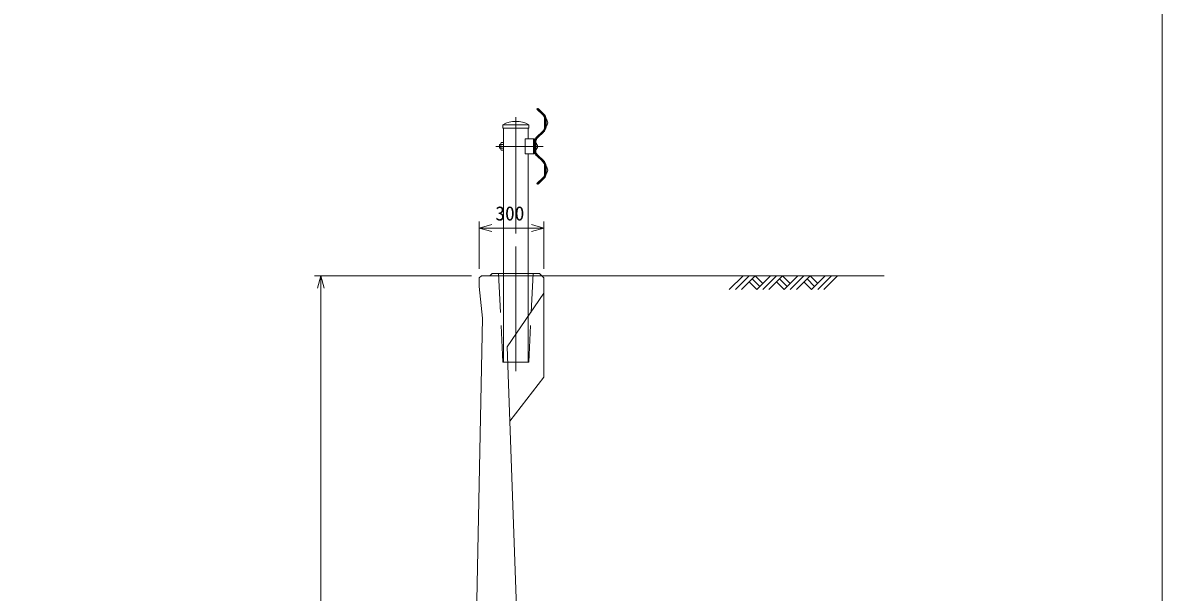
# Model space of a CAD drawing. Units: millimetres, scale not verified. Extents: x -414 to 386, y -556 to 556.
# Drawn here: x 209.2 to 385.5, y 275.5 to 363.5 of the extents above; entities that cross this region are included whole.
import ezdxf
from ezdxf.enums import TextEntityAlignment as Align

# ---------------------------------------------------------------- set-up
doc = ezdxf.new("R2010")
doc.units = ezdxf.units.MM
doc.header["$LTSCALE"] = 2
doc.linetypes.add('CHAIN2', pattern=[12, 9, -1, 1, -1])
doc.linetypes.add('DASHED3', pattern=[4, 3, -1])
doc.layers.add('0-0_0', color=2, linetype='Continuous', lineweight=18)
doc.layers.add('1-0_地形_単点', color=7, linetype='Continuous', lineweight=18)
doc.styles.add('ＭＳ ゴシック', font='')
doc.styles.get('ＭＳ ゴシック').set_extended_font_data('MS Gothic')

msp = doc.modelspace()

# ---------------------------------------------------------------- linework, layer by layer
at = {"layer": '0-0_0', "color": 4}
for p, q in [((279.858, 332.802), (279.858, 325.484)), ((279.858, 331.802), (281.79, 332.32)), ((279.858, 331.802), (289.858, 331.802)), ((279.858, 331.802), (281.79, 331.284)), ((289.858, 331.802), (287.926, 332.32)), ((289.858, 331.802), (287.926, 331.284)), ((289.858, 332.802), (289.858, 325.484)), ((254.375, 324.415), (278.69, 324.415)), ((255.375, 324.415), (254.858, 322.483)), ((255.375, 207.748), (255.375, 324.415)), ((255.375, 324.415), (255.893, 322.483))]:
    msp.add_line(p, q, dxfattribs=at)
at = {"layer": '0-0_0', "color": 7}
msp.add_lwpolyline([(-414.48, 5.676), (385.52, 5.676), (385.52, 555.676), (-414.48, 555.676)], close=True, dxfattribs=at)
at = {"layer": '1-0_地形_単点'}
for p, q in [((288.785, 350.173), (288.86, 350.249)), ((289.758, 349.223), (288.785, 350.173)), ((289.833, 349.299), (288.86, 350.249)), ((288.892, 350.173), (288.967, 350.249)), ((289.865, 349.223), (288.892, 350.173)), ((289.954, 349.284), (288.967, 350.249)), ((287.535, 347.748), (283.515, 347.748)), ((283.515, 347.748), (283.515, 347.248)), ((287.535, 347.748), (287.535, 347.248)), ((289.978, 347.436), (289.978, 348.702)), ((290.084, 347.436), (290.084, 348.702)), ((290.084, 347.436), (290.084, 348.702)), ((290.191, 347.436), (290.191, 348.702)), ((287.535, 347.248), (283.515, 347.248)), ((283.619, 347.248), (283.619, 311.081)), ((287.43, 347.248), (287.43, 345.581)), ((288.238, 345.581), (288.238, 343.248)), ((288.388, 343.248), (288.388, 345.581)), ((289.598, 346.671), (288.8, 345.924)), ((289.671, 346.594), (288.873, 345.846)), ((289.705, 346.671), (288.907, 345.924)), ((289.778, 346.593), (288.98, 345.846)), ((283.02, 344.702), (283.619, 344.702)), ((283.02, 344.702), (283.02, 344.127)), ((283.02, 344.127), (283.619, 344.127)), ((283.185, 344.847), (283.269, 344.991)), ((283.186, 344.847), (283.186, 343.982)), ((283.186, 343.982), (283.269, 343.838)), ((283.269, 344.991), (283.619, 344.991)), ((283.269, 343.838), (283.619, 343.838)), ((288.494, 344.415), (288.494, 345.081)), ((288.494, 344.415), (288.494, 343.748)), ((288.601, 344.415), (288.601, 345.081)), ((288.601, 344.415), (288.601, 343.748)), ((288.388, 343.248), (286.971, 343.248)), ((287.43, 343.248), (287.43, 311.081)), ((289.598, 342.158), (288.8, 342.905)), ((289.671, 342.236), (288.873, 342.983)), ((289.705, 342.158), (288.907, 342.905)), ((289.778, 342.236), (288.98, 342.983)), ((289.978, 341.393), (289.978, 340.126)), ((290.084, 341.393), (290.084, 340.126)), ((290.084, 341.393), (290.084, 340.126)), ((290.191, 341.393), (290.191, 340.126)), ((289.758, 339.607), (288.785, 338.656)), ((288.785, 338.657), (288.859, 338.58)), ((289.833, 339.53), (288.86, 338.58)), ((289.865, 339.606), (288.892, 338.656)), ((288.892, 338.657), (288.966, 338.58)), ((289.94, 339.53), (288.967, 338.58))]:
    msp.add_line(p, q, dxfattribs=at)
at = {"layer": '1-0_地形_単点', "linetype": 'CHAIN2'}
for p, q in [((285.525, 348.957), (285.525, 309.696)), ((289.729, 344.415), (282.421, 344.415))]:
    msp.add_line(p, q, dxfattribs=at)
at = {"layer": '1-0_地形_単点', "color": 2, "linetype": 'CHAIN2'}
msp.add_line((285.525, 311.081), (285.525, 328.081), dxfattribs=at)
at = {"layer": '1-0_地形_単点', "color": 2}
for p, q in [((280.191, 324.415), (279.858, 324.081)), ((289.525, 324.415), (280.191, 324.415)), ((281.858, 324.748), (281.525, 324.415)), ((289.191, 324.748), (281.858, 324.748)), ((289.191, 324.748), (289.525, 324.415)), ((289.525, 324.415), (289.858, 324.081)), ((289.525, 324.415), (342.517, 324.415)), ((318.548, 322.293), (320.67, 324.415)), ((319.491, 322.293), (321.613, 324.415)), ((320.434, 322.293), (322.555, 324.415)), ((322.555, 324.415), (323.734, 323.236)), ((323.734, 322.293), (325.855, 324.415)), ((324.677, 322.293), (326.798, 324.415)), ((326.798, 324.415), (327.977, 323.236)), ((327.034, 322.293), (329.155, 324.415)), ((327.977, 322.293), (330.098, 324.415)), ((328.919, 322.293), (331.041, 324.415)), ((331.041, 324.415), (332.219, 323.236)), ((331.276, 322.293), (333.398, 324.415)), ((332.219, 322.293), (334.34, 324.415)), ((333.162, 322.293), (335.283, 324.415)), ((279.858, 322.748), (279.858, 324.081)), ((280.344, 317.887), (279.858, 322.748)), ((289.858, 308.748), (289.858, 324.081)), ((322.084, 323.943), (323.263, 322.765)), ((325.855, 323.472), (327.034, 322.293)), ((326.327, 323.943), (327.505, 322.765)), ((330.098, 323.472), (331.276, 322.293)), ((330.569, 323.943), (331.748, 322.765)), ((284.199, 313.415), (289.858, 321.748)), ((280.344, 317.887), (278.158, 207.748)), ((287.1, 232.153), (284.199, 313.415)), ((289.858, 308.748), (284.609, 301.94))]:
    msp.add_line(p, q, dxfattribs=at)
at = {"layer": '1-0_地形_単点', "color": 2, "linetype": 'DASHED3'}
for p, q in [((282.858, 324.748), (283.525, 311.081)), ((288.191, 324.748), (287.525, 311.081)), ((287.525, 311.081), (283.525, 311.081))]:
    msp.add_line(p, q, dxfattribs=at)
at = {"layer": '1-0_地形_単点'}
msp.add_lwpolyline([(288.388, 345.581), (286.971, 345.581), (286.971, 343.248)], dxfattribs=at)
at = {"layer": '1-0_地形_単点', "color": 2}
msp.add_lwpolyline([(321.613, 323.472), (322.791, 322.293), (324.912, 324.415)], dxfattribs=at)
at = {"layer": '1-0_地形_単点'}
for centre, radius, start, end in [((289.251, 348.702), 0.727, 359.99997, 45.67816), ((289.251, 348.702), 0.833, 359.99997, 45.67827), ((289.358, 348.702), 0.727, 359.99997, 45.67816), ((289.358, 348.702), 0.833, 359.99997, 45.67827), ((285.525, 344.227), 4.054, 60.27902, 119.72096), ((289.018, 347.436), 0.96, 307.53062, 0.00003), ((289.018, 347.436), 1.067, 307.53072, 0.00003), ((289.125, 347.436), 0.96, 307.53062, 0.00003), ((289.125, 347.436), 1.067, 307.53072, 0.00003), ((289.757, 348.069), 0.701, 308.26753, 51.73245), ((289.454, 345.081), 1.067, 127.53064, 180), ((289.561, 345.081), 1.067, 127.53064, 180), ((289.454, 345.081), 0.96, 127.53053, 180), ((289.561, 345.081), 0.96, 127.53053, 180), ((283.353, 344.847), 0.167, 179.99997, 240.00012), ((283.725, 344.415), 0.539, 147.72243, 212.27754), ((283.353, 343.982), 0.167, 119.99986, 180.00002), ((289.454, 343.748), 1.067, 179.99998, 232.46935), ((289.561, 343.748), 1.067, 179.99998, 232.46935), ((289.454, 343.748), 0.96, 179.99998, 232.46945), ((288.167, 344.415), 0.701, 308.26753, 51.73247), ((289.561, 343.748), 0.96, 179.99998, 232.46945), ((289.018, 341.393), 0.96, 359.99997, 52.46938), ((289.018, 341.393), 1.067, 359.99997, 52.46928), ((289.125, 341.393), 0.96, 359.99997, 52.46938), ((289.125, 341.393), 1.067, 359.99997, 52.46928), ((289.757, 340.76), 0.701, 308.26753, 51.73247), ((289.251, 340.126), 0.727, 314.32184, 0.00002), ((289.251, 340.126), 0.833, 314.32172, 0.00003), ((289.358, 340.126), 0.727, 314.32184, 0.00002), ((289.358, 340.126), 0.833, 314.32172, 0.00003)]:
    msp.add_arc(centre, radius, start, end, dxfattribs=at)

# ---------------------------------------------------------------- texts
at = {"layer": '0-0_0', "color": 7, "style": 'ＭＳ ゴシック'}
msp.add_text('300', height=2.199, dxfattribs=at).set_placement((282.358, 332.302), align=Align.BOTTOM_LEFT)

doc.saveas('drawing.dxf')
